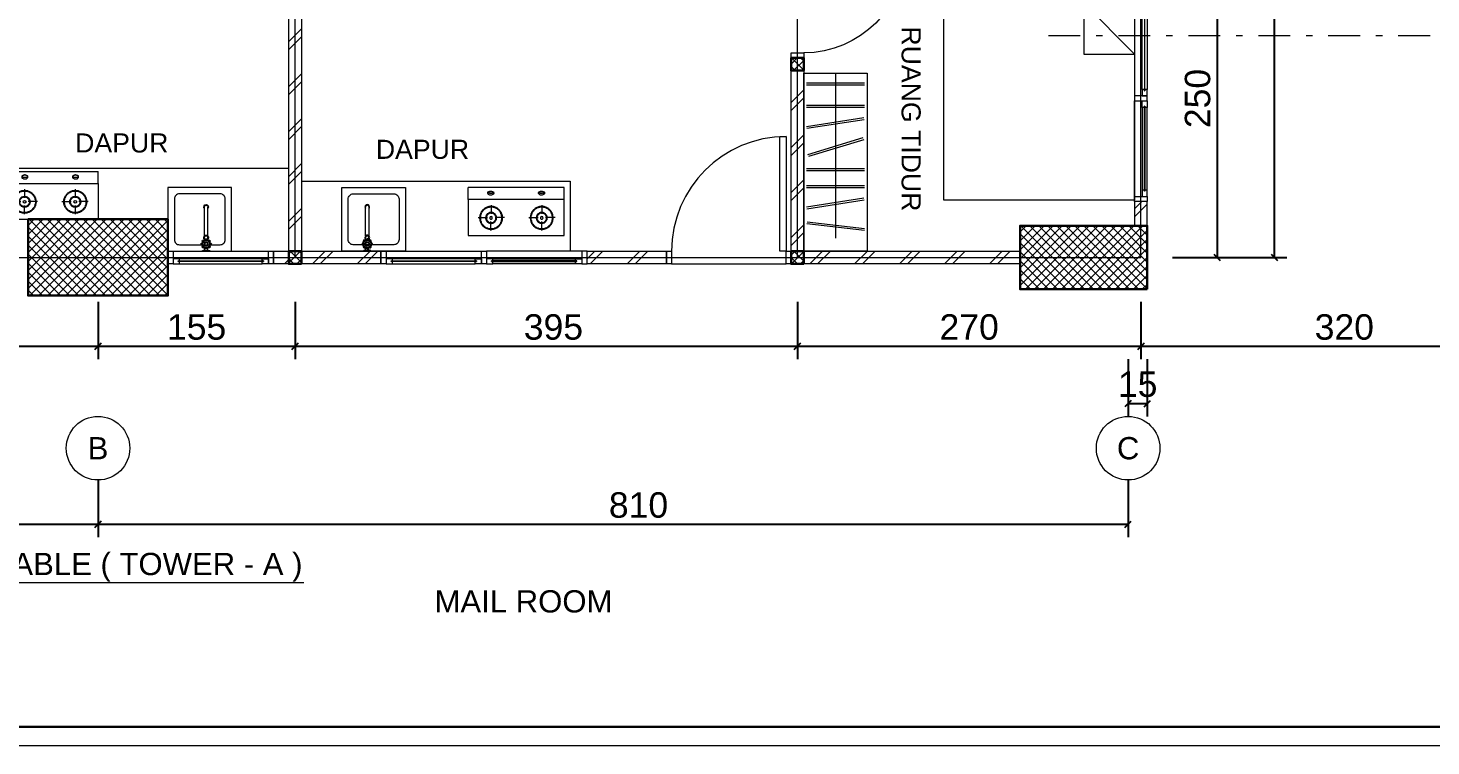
# Model space of a CAD drawing. Header units: millimetres. Extents: x -10 to 1564, y -8 to 383.
# Drawn here: x 71.9 to 93.97, y -8.28 to 3.01 of the extents above; entities that cross this region are included whole.
import ezdxf
from ezdxf.enums import TextEntityAlignment as Align

# ---------------------------------------------------------------- set-up
doc = ezdxf.new("R2010")
doc.units = ezdxf.units.MM
doc.header["$MEASUREMENT"] = 0
doc.linetypes.add('DASHDOT', pattern=[1, 0.5, -0.25, 0, -0.25])
doc.layers.get('0').update_dxf_attribs({"lineweight": 5})
for name, color, linetype, lineweight in [('ars', 11, 'Continuous', 0), ('FUR', 141, 'Continuous', 15), ('KOL', 1, 'Continuous', 30), ('KOLOM', 4, 'Continuous', 9), ('KOP', 7, 'Continuous', 20), ('KOP GARIS', 1, 'Continuous', 30), ('KUSEN', 6, 'Continuous', 15), ('LAN', 7, 'Continuous', 9), ('not', 7, 'Continuous', 20), ('SANITAIR', 15, 'Continuous', 9), ('tem', 5, 'Continuous', 20), ('U', 6, 'Continuous', 20)]:
    doc.layers.add(name, color=color, linetype=linetype, lineweight=lineweight)
doc.layers.add('AS', color=1, linetype='Continuous', lineweight=5, plot=False)
doc.styles.add('BOLD', font='arial.ttf')
doc.styles.add('S', font='SIMPLEX', dxfattribs={"width": 1.1})
doc.styles.get("Standard").update_dxf_attribs({"font": 'arial.ttf'})
doc.dimstyles.new('SK-50', dxfattribs={"dimscale": 0, "dimtxt": 0.4, "dimasz": 0.1, "dimexe": 0.2, "dimexo": 0, "dimgap": 0.1, "dimtad": 1, "dimdec": 0, "dimlfac": 50, "dimzin": 0, "dimdsep": 46, "dimtxsty": 'Standard', "dimblk": 'OBLIQUE', "dimcen": 0.09, "dimclrd": 256, "dimclre": 256, "dimclrt": 256, "dimadec": 0, "dimazin": 0, "dimtfac": 1, "dimtdec": 0, "dimtofl": 0, "dimtmove": 0, "dimatfit": 3, "dimldrblk": 'OBLIQUE', "dimfxl": 0, "dimtolj": 1, "dimtzin": 0, "dimarcsym": 0})
pattern_1 = [(45, (0, 0), (-0.3535534, 0.3535534), []), (45, (0.125, 0), (-0.3535534, 0.3535534), [])]
pattern_2 = [(45, (0.75003, 0), (-0.3535534, 0.3535534), []), (45, (0.87503, 0), (-0.3535534, 0.3535534), [])]

# ---------------------------------------------------------------- blocks, each defined once
blk = doc.blocks.new('P.80')
at = {"layer": 'KUSEN'}
for points in [[(-69.809, -74.837), (-69.769, -74.837), (-69.769, -74.037), (-69.809, -74.037)], [(-70.609, -74.937), (-70.569, -74.937), (-70.569, -74.837), (-70.609, -74.837)], [(-69.769, -74.937), (-69.729, -74.937), (-69.729, -74.837), (-69.769, -74.837)]]:
    blk.add_lwpolyline(points, close=True, dxfattribs=at)
blk.add_arc((-69.769, -74.837), 0.8, 90, 180, dxfattribs=at)
blk = doc.blocks.new('KRAN DPR ATAS')
at = {"layer": 'SANITAIR'}
for p, q in [((-0.029, 0), (0.029, 0)), ((-0.029, 0), (-0.029, -0.002)), ((0.029, 0), (0.029, -0.002)), ((-0.028, -0.004), (0.028, -0.004)), ((-0.013, -0.009), (-0.013, -0.025)), ((-0.013, -0.088), (-0.013, -0.11)), ((0.013, -0.009), (0.013, -0.025)), ((0.013, -0.088), (0.013, -0.11)), ((-0.014, -0.119), (-0.014, -0.346)), ((0.014, -0.119), (0.014, -0.346))]:
    blk.add_line(p, q, dxfattribs=at)
for radius in [0.0338, 0.0279, 0.0166, 0.0138, 0.0123]:
    blk.add_circle((0, -0.056), radius, dxfattribs=at)
for centre, radius, start, end in [((-0.034, -0.056), 0.00706, 84.002, 275.998), ((-0.031, -0.056), 0.00706, 103.1189, 256.8811), ((-0.024, -0.033), 0.00706, 39.002, 230.998), ((-0.024, -0.08), 0.00706, 129.002, 320.998), ((-0.028, -0.002), 0.00141, 180, 270), ((-0.022, -0.034), 0.00706, 58.1189, 211.8811), ((-0.022, -0.079), 0.00706, 148.1189, 301.8811), ((0, -0.106), 0.0191, 134.711, 45.289), ((-0.018, -0.009), 0.00564, 0, 90), ((0, -0.106), 0.0134, 198.6717, 270), ((-0.001, -0.021), 0.00884, 254.902, 254.902), ((0, -0.023), 0.00706, 354.002, 185.998), ((0, -0.025), 0.00706, 13.1189, 166.8811), ((0, -0.088), 0.00706, 193.1189, 346.8811), ((0, -0.09), 0.00706, 174.002, 5.998), ((0, -0.106), 0.0134, 270, 341.3283), ((0.018, -0.009), 0.00564, 90, 180), ((0.024, -0.033), 0.00706, 309.002, 140.998), ((0.024, -0.08), 0.00706, 219.002, 50.998), ((0.022, -0.034), 0.00706, 328.1189, 121.8811), ((0.022, -0.079), 0.00706, 238.1189, 31.8811), ((0.028, -0.002), 0.00141, 270, 0), ((0.034, -0.056), 0.00706, 264.002, 95.998), ((0.031, -0.056), 0.00706, 283.1189, 76.8811), ((0, -0.346), 0.0178, 141.8277, 38.1723), ((0, -0.348), 0.0178, 175.6641, 4.3359), ((0, -0.346), 0.014, 180, 0)]:
    blk.add_arc(centre, radius, start, end, dxfattribs=at)
blk = doc.blocks.new('KOMPOR')
at = {"layer": 'SANITAIR'}
for points in [[(0, 0.377), (0, -0.377)], [(0.094, 0.377), (0, 0.377)], [(0.377, 0.377), (0.094, 0.377)], [(0.094, 0.377), (0.094, -0.377)], [(0.377, -0.377), (0.377, 0.377)], [(0.044, 0.223), (0.047, 0.223), (0.05, 0.222), (0.053, 0.219), (0.054, 0.215), (0.056, 0.212), (0.058, 0.209), (0.059, 0.205), (0.059, 0.2), (0.059, 0.195), (0.059, 0.19), (0.057, 0.186), (0.056, 0.183), (0.053, 0.179), (0.051, 0.178), (0.048, 0.176), (0.046, 0.174), (0.042, 0.174), (0.04, 0.176), (0.038, 0.178), (0.034, 0.179), (0.033, 0.183), (0.031, 0.186), (0.029, 0.19), (0.028, 0.195), (0.028, 0.2), (0.029, 0.205), (0.03, 0.209), (0.031, 0.212), (0.034, 0.215), (0.035, 0.219), (0.038, 0.222), (0.041, 0.223), (0.044, 0.223)], [(0.038, 0.222), (0.04, 0.222), (0.04, 0.22), (0.042, 0.218), (0.044, 0.215), (0.045, 0.212), (0.045, 0.208), (0.046, 0.203), (0.046, 0.2), (0.046, 0.196), (0.046, 0.191), (0.045, 0.188), (0.044, 0.184), (0.044, 0.182), (0.041, 0.178), (0.04, 0.177), (0.039, 0.176), (0.038, 0.176), (0.035, 0.177), (0.034, 0.178), (0.033, 0.182), (0.031, 0.184), (0.031, 0.188), (0.03, 0.191), (0.03, 0.196), (0.03, 0.2), (0.03, 0.203), (0.031, 0.208), (0.031, 0.212), (0.033, 0.215), (0.034, 0.218), (0.035, 0.22), (0.036, 0.222), (0.038, 0.222)], [(0.238, 0.291), (0.234, 0.291), (0.23, 0.291), (0.225, 0.289), (0.22, 0.289), (0.217, 0.288), (0.212, 0.287), (0.208, 0.286), (0.203, 0.283), (0.2, 0.282), (0.196, 0.28), (0.192, 0.277), (0.189, 0.276), (0.185, 0.272), (0.182, 0.27), (0.178, 0.268), (0.176, 0.264), (0.172, 0.262), (0.169, 0.258), (0.167, 0.254), (0.163, 0.251), (0.162, 0.247), (0.16, 0.243), (0.157, 0.24), (0.156, 0.236), (0.154, 0.231), (0.153, 0.228), (0.151, 0.223), (0.15, 0.219), (0.15, 0.214), (0.149, 0.209), (0.149, 0.206), (0.149, 0.201), (0.149, 0.196), (0.149, 0.191), (0.15, 0.186), (0.15, 0.183), (0.151, 0.178), (0.153, 0.174), (0.154, 0.169), (0.156, 0.166), (0.157, 0.161), (0.16, 0.157), (0.162, 0.154), (0.163, 0.15), (0.167, 0.146), (0.169, 0.143), (0.172, 0.14), (0.176, 0.137), (0.178, 0.134), (0.182, 0.131), (0.185, 0.128), (0.189, 0.126), (0.192, 0.123), (0.196, 0.121), (0.2, 0.12), (0.203, 0.117), (0.208, 0.116), (0.212, 0.115), (0.217, 0.114), (0.22, 0.113), (0.225, 0.111), (0.23, 0.111), (0.234, 0.11), (0.238, 0.11), (0.243, 0.11), (0.248, 0.111), (0.253, 0.111), (0.257, 0.113), (0.262, 0.114), (0.265, 0.115), (0.27, 0.116), (0.274, 0.117), (0.278, 0.12), (0.282, 0.121), (0.286, 0.123), (0.289, 0.126), (0.293, 0.128), (0.297, 0.131), (0.299, 0.134), (0.303, 0.137), (0.305, 0.14), (0.309, 0.143), (0.311, 0.146), (0.314, 0.15), (0.316, 0.154), (0.318, 0.157), (0.32, 0.161), (0.322, 0.166), (0.323, 0.169), (0.324, 0.174), (0.326, 0.178), (0.327, 0.183), (0.328, 0.186), (0.328, 0.191), (0.329, 0.196), (0.329, 0.201), (0.329, 0.206), (0.328, 0.209), (0.328, 0.214), (0.327, 0.219), (0.326, 0.223), (0.324, 0.228), (0.323, 0.231), (0.322, 0.236), (0.32, 0.24), (0.318, 0.243), (0.316, 0.247), (0.314, 0.251), (0.311, 0.254), (0.309, 0.258), (0.305, 0.262), (0.303, 0.264), (0.299, 0.268), (0.297, 0.27), (0.293, 0.272), (0.289, 0.276), (0.286, 0.277), (0.282, 0.28), (0.278, 0.282), (0.274, 0.283), (0.27, 0.286), (0.265, 0.287), (0.262, 0.288), (0.257, 0.289), (0.253, 0.289), (0.248, 0.291), (0.243, 0.291), (0.238, 0.291)], [(0.238, 0.286), (0.235, 0.286), (0.23, 0.286), (0.226, 0.285), (0.222, 0.283), (0.218, 0.283), (0.213, 0.282), (0.209, 0.281), (0.206, 0.278), (0.202, 0.277), (0.199, 0.275), (0.195, 0.274), (0.191, 0.271), (0.188, 0.269), (0.185, 0.266), (0.182, 0.264), (0.179, 0.26), (0.176, 0.258), (0.173, 0.254), (0.171, 0.252), (0.168, 0.248), (0.166, 0.245), (0.165, 0.241), (0.162, 0.237), (0.161, 0.234), (0.159, 0.23), (0.157, 0.226), (0.156, 0.222), (0.156, 0.218), (0.155, 0.213), (0.154, 0.209), (0.154, 0.205), (0.154, 0.201), (0.154, 0.196), (0.154, 0.192), (0.155, 0.188), (0.156, 0.184), (0.156, 0.179), (0.157, 0.176), (0.159, 0.172), (0.161, 0.167), (0.162, 0.163), (0.165, 0.16), (0.166, 0.156), (0.168, 0.153), (0.171, 0.15), (0.173, 0.146), (0.176, 0.144), (0.179, 0.14), (0.182, 0.138), (0.185, 0.136), (0.188, 0.132), (0.191, 0.131), (0.195, 0.128), (0.199, 0.126), (0.202, 0.123), (0.206, 0.122), (0.209, 0.121), (0.213, 0.12), (0.218, 0.119), (0.222, 0.117), (0.226, 0.116), (0.23, 0.116), (0.235, 0.116), (0.238, 0.116), (0.243, 0.116), (0.247, 0.116), (0.252, 0.116), (0.255, 0.117), (0.26, 0.119), (0.264, 0.12), (0.268, 0.121), (0.272, 0.122), (0.276, 0.123), (0.28, 0.126), (0.283, 0.128), (0.287, 0.131), (0.289, 0.132), (0.293, 0.136), (0.295, 0.138), (0.299, 0.14), (0.301, 0.144), (0.304, 0.146), (0.308, 0.15), (0.309, 0.153), (0.311, 0.156), (0.314, 0.16), (0.316, 0.163), (0.317, 0.167), (0.318, 0.172), (0.32, 0.176), (0.321, 0.179), (0.322, 0.184), (0.323, 0.188), (0.323, 0.192), (0.323, 0.196), (0.323, 0.201), (0.323, 0.205), (0.323, 0.209), (0.323, 0.213), (0.322, 0.218), (0.321, 0.222), (0.32, 0.226), (0.318, 0.23), (0.317, 0.234), (0.316, 0.237), (0.314, 0.241), (0.311, 0.245), (0.309, 0.248), (0.308, 0.252), (0.304, 0.254), (0.301, 0.258), (0.299, 0.26), (0.295, 0.264), (0.293, 0.266), (0.289, 0.269), (0.287, 0.271), (0.283, 0.274), (0.28, 0.275), (0.276, 0.277), (0.272, 0.278), (0.268, 0.281), (0.264, 0.282), (0.26, 0.283), (0.255, 0.283), (0.252, 0.285), (0.247, 0.286), (0.243, 0.286), (0.238, 0.286)], [(0.238, 0.243), (0.235, 0.243), (0.23, 0.243), (0.226, 0.242), (0.222, 0.241), (0.218, 0.238), (0.214, 0.236), (0.212, 0.234), (0.208, 0.231), (0.206, 0.228), (0.203, 0.225), (0.201, 0.222), (0.199, 0.218), (0.197, 0.213), (0.196, 0.209), (0.196, 0.205), (0.196, 0.201), (0.196, 0.196), (0.196, 0.192), (0.197, 0.188), (0.199, 0.184), (0.201, 0.18), (0.203, 0.177), (0.206, 0.173), (0.208, 0.171), (0.212, 0.167), (0.214, 0.165), (0.218, 0.162), (0.222, 0.161), (0.226, 0.16), (0.23, 0.159), (0.235, 0.157), (0.238, 0.157), (0.243, 0.157), (0.247, 0.159), (0.252, 0.16), (0.255, 0.161), (0.259, 0.162), (0.263, 0.165), (0.266, 0.167), (0.269, 0.171), (0.272, 0.173), (0.275, 0.177), (0.277, 0.18), (0.278, 0.184), (0.28, 0.188), (0.281, 0.192), (0.282, 0.196), (0.282, 0.201), (0.282, 0.205), (0.281, 0.209), (0.28, 0.213), (0.278, 0.218), (0.277, 0.222), (0.275, 0.225), (0.272, 0.228), (0.269, 0.231), (0.266, 0.234), (0.263, 0.236), (0.259, 0.238), (0.255, 0.241), (0.252, 0.242), (0.247, 0.243), (0.243, 0.243), (0.238, 0.243)], [(0.238, 0.238), (0.235, 0.238), (0.231, 0.237), (0.228, 0.237), (0.224, 0.236), (0.22, 0.234), (0.218, 0.232), (0.214, 0.23), (0.212, 0.228), (0.209, 0.225), (0.207, 0.222), (0.206, 0.219), (0.203, 0.215), (0.202, 0.212), (0.202, 0.208), (0.201, 0.205), (0.201, 0.201), (0.201, 0.197), (0.202, 0.192), (0.202, 0.189), (0.203, 0.186), (0.206, 0.183), (0.207, 0.179), (0.209, 0.177), (0.212, 0.174), (0.214, 0.172), (0.218, 0.169), (0.22, 0.167), (0.224, 0.166), (0.228, 0.165), (0.231, 0.163), (0.235, 0.163), (0.238, 0.162), (0.242, 0.163), (0.247, 0.163), (0.251, 0.165), (0.253, 0.166), (0.257, 0.167), (0.26, 0.169), (0.263, 0.172), (0.265, 0.174), (0.268, 0.177), (0.27, 0.179), (0.272, 0.183), (0.274, 0.186), (0.275, 0.189), (0.276, 0.192), (0.276, 0.197), (0.277, 0.201), (0.276, 0.205), (0.276, 0.208), (0.275, 0.212), (0.274, 0.215), (0.272, 0.219), (0.27, 0.222), (0.268, 0.225), (0.265, 0.228), (0.263, 0.23), (0.26, 0.232), (0.257, 0.234), (0.253, 0.236), (0.251, 0.237), (0.247, 0.237), (0.242, 0.238), (0.238, 0.238)], [(0.237, 0.306), (0.237, 0.231)], [(0.14, 0.201), (0.207, 0.201)], [(0.238, 0.211), (0.235, 0.209), (0.231, 0.208), (0.23, 0.205), (0.229, 0.201), (0.23, 0.196), (0.231, 0.194), (0.235, 0.191), (0.238, 0.19), (0.243, 0.191), (0.246, 0.194), (0.248, 0.196), (0.249, 0.201), (0.248, 0.205), (0.246, 0.208), (0.243, 0.209), (0.238, 0.211)], [(0.237, 0.099), (0.237, 0.172)], [(0.337, 0.2), (0.268, 0.2)], [(0.238, -0.108), (0.234, -0.108), (0.23, -0.108), (0.225, -0.109), (0.22, -0.109), (0.217, -0.11), (0.212, -0.111), (0.208, -0.113), (0.203, -0.115), (0.2, -0.116), (0.196, -0.119), (0.192, -0.121), (0.189, -0.123), (0.185, -0.126), (0.182, -0.128), (0.178, -0.131), (0.176, -0.134), (0.172, -0.137), (0.169, -0.14), (0.167, -0.144), (0.163, -0.148), (0.162, -0.151), (0.16, -0.155), (0.157, -0.159), (0.156, -0.162), (0.154, -0.167), (0.153, -0.171), (0.151, -0.176), (0.15, -0.179), (0.15, -0.184), (0.149, -0.189), (0.149, -0.192), (0.149, -0.197), (0.149, -0.202), (0.149, -0.207), (0.15, -0.212), (0.15, -0.215), (0.151, -0.22), (0.153, -0.224), (0.154, -0.229), (0.156, -0.232), (0.157, -0.237), (0.16, -0.241), (0.162, -0.245), (0.163, -0.248), (0.167, -0.252), (0.169, -0.255), (0.172, -0.258), (0.176, -0.262), (0.178, -0.264), (0.182, -0.268), (0.185, -0.27), (0.189, -0.272), (0.192, -0.275), (0.196, -0.277), (0.2, -0.278), (0.203, -0.281), (0.208, -0.282), (0.212, -0.283), (0.217, -0.285), (0.22, -0.286), (0.225, -0.287), (0.23, -0.287), (0.234, -0.288), (0.238, -0.288), (0.243, -0.288), (0.248, -0.287), (0.253, -0.287), (0.257, -0.286), (0.262, -0.285), (0.265, -0.283), (0.27, -0.282), (0.274, -0.281), (0.278, -0.278), (0.282, -0.277), (0.286, -0.275), (0.289, -0.272), (0.293, -0.27), (0.297, -0.268), (0.299, -0.264), (0.303, -0.262), (0.305, -0.258), (0.309, -0.255), (0.311, -0.252), (0.314, -0.248), (0.316, -0.245), (0.318, -0.241), (0.32, -0.237), (0.322, -0.232), (0.323, -0.229), (0.324, -0.224), (0.326, -0.22), (0.327, -0.215), (0.328, -0.212), (0.328, -0.207), (0.329, -0.202), (0.329, -0.197), (0.329, -0.192), (0.328, -0.189), (0.328, -0.184), (0.327, -0.179), (0.326, -0.176), (0.324, -0.171), (0.323, -0.167), (0.322, -0.162), (0.32, -0.159), (0.318, -0.155), (0.316, -0.151), (0.314, -0.148), (0.311, -0.144), (0.309, -0.14), (0.305, -0.137), (0.303, -0.134), (0.299, -0.131), (0.297, -0.128), (0.293, -0.126), (0.289, -0.123), (0.286, -0.121), (0.282, -0.119), (0.278, -0.116), (0.274, -0.115), (0.27, -0.113), (0.265, -0.111), (0.262, -0.11), (0.257, -0.109), (0.253, -0.109), (0.248, -0.108), (0.243, -0.108), (0.238, -0.108)], [(0.237, -0.093), (0.237, -0.167)], [(0.044, -0.177), (0.047, -0.177), (0.05, -0.178), (0.053, -0.18), (0.054, -0.183), (0.056, -0.186), (0.058, -0.19), (0.059, -0.195), (0.059, -0.199), (0.059, -0.203), (0.059, -0.208), (0.057, -0.212), (0.056, -0.217), (0.053, -0.219), (0.051, -0.222), (0.048, -0.224), (0.046, -0.224), (0.042, -0.224), (0.04, -0.224), (0.038, -0.222), (0.034, -0.219), (0.033, -0.217), (0.031, -0.212), (0.029, -0.208), (0.028, -0.203), (0.028, -0.199), (0.029, -0.195), (0.03, -0.19), (0.031, -0.186), (0.034, -0.183), (0.035, -0.18), (0.038, -0.178), (0.041, -0.177), (0.044, -0.177)], [(0.038, -0.177), (0.04, -0.178), (0.04, -0.179), (0.042, -0.18), (0.044, -0.183), (0.045, -0.186), (0.045, -0.19), (0.046, -0.195), (0.046, -0.199), (0.046, -0.203), (0.046, -0.208), (0.045, -0.211), (0.044, -0.215), (0.044, -0.218), (0.041, -0.22), (0.04, -0.223), (0.039, -0.223), (0.038, -0.223), (0.035, -0.223), (0.034, -0.22), (0.033, -0.218), (0.031, -0.215), (0.031, -0.211), (0.03, -0.208), (0.03, -0.203), (0.03, -0.199), (0.03, -0.195), (0.031, -0.19), (0.031, -0.186), (0.033, -0.183), (0.034, -0.18), (0.035, -0.179), (0.036, -0.178), (0.038, -0.177)], [(0.14, -0.197), (0.207, -0.197)], [(0.238, -0.113), (0.235, -0.113), (0.23, -0.113), (0.226, -0.114), (0.222, -0.115), (0.218, -0.115), (0.213, -0.116), (0.209, -0.117), (0.206, -0.12), (0.202, -0.121), (0.199, -0.123), (0.195, -0.125), (0.191, -0.127), (0.188, -0.13), (0.185, -0.132), (0.182, -0.134), (0.179, -0.138), (0.176, -0.14), (0.173, -0.144), (0.171, -0.146), (0.168, -0.15), (0.166, -0.154), (0.165, -0.157), (0.162, -0.161), (0.161, -0.165), (0.159, -0.168), (0.157, -0.172), (0.156, -0.177), (0.156, -0.18), (0.155, -0.185), (0.154, -0.189), (0.154, -0.194), (0.154, -0.197), (0.154, -0.202), (0.154, -0.206), (0.155, -0.211), (0.156, -0.214), (0.156, -0.219), (0.157, -0.223), (0.159, -0.226), (0.161, -0.231), (0.162, -0.235), (0.165, -0.238), (0.166, -0.242), (0.168, -0.246), (0.171, -0.248), (0.173, -0.252), (0.176, -0.255), (0.179, -0.258), (0.182, -0.26), (0.185, -0.263), (0.188, -0.266), (0.191, -0.269), (0.195, -0.27), (0.199, -0.272), (0.202, -0.275), (0.206, -0.276), (0.209, -0.277), (0.213, -0.278), (0.218, -0.28), (0.222, -0.281), (0.226, -0.282), (0.23, -0.282), (0.235, -0.282), (0.238, -0.283), (0.243, -0.282), (0.247, -0.282), (0.252, -0.282), (0.255, -0.281), (0.26, -0.28), (0.264, -0.278), (0.268, -0.277), (0.272, -0.276), (0.276, -0.275), (0.28, -0.272), (0.283, -0.27), (0.287, -0.269), (0.289, -0.266), (0.293, -0.263), (0.295, -0.26), (0.299, -0.258), (0.301, -0.255), (0.304, -0.252), (0.308, -0.248), (0.309, -0.246), (0.311, -0.242), (0.314, -0.238), (0.316, -0.235), (0.317, -0.231), (0.318, -0.226), (0.32, -0.223), (0.321, -0.219), (0.322, -0.214), (0.323, -0.211), (0.323, -0.206), (0.323, -0.202), (0.323, -0.197), (0.323, -0.194), (0.323, -0.189), (0.323, -0.185), (0.322, -0.18), (0.321, -0.177), (0.32, -0.172), (0.318, -0.168), (0.317, -0.165), (0.316, -0.161), (0.314, -0.157), (0.311, -0.154), (0.309, -0.15), (0.308, -0.146), (0.304, -0.144), (0.301, -0.14), (0.299, -0.138), (0.295, -0.134), (0.293, -0.132), (0.289, -0.13), (0.287, -0.127), (0.283, -0.125), (0.28, -0.123), (0.276, -0.121), (0.272, -0.12), (0.268, -0.117), (0.264, -0.116), (0.26, -0.115), (0.255, -0.115), (0.252, -0.114), (0.247, -0.113), (0.243, -0.113), (0.238, -0.113)], [(0.238, -0.155), (0.235, -0.155), (0.23, -0.155), (0.226, -0.156), (0.222, -0.157), (0.218, -0.16), (0.214, -0.162), (0.212, -0.165), (0.208, -0.167), (0.206, -0.171), (0.203, -0.173), (0.201, -0.177), (0.199, -0.18), (0.197, -0.185), (0.196, -0.189), (0.196, -0.194), (0.196, -0.197), (0.196, -0.202), (0.196, -0.207), (0.197, -0.211), (0.199, -0.214), (0.201, -0.218), (0.203, -0.222), (0.206, -0.225), (0.208, -0.229), (0.212, -0.231), (0.214, -0.234), (0.218, -0.236), (0.222, -0.237), (0.226, -0.238), (0.23, -0.24), (0.235, -0.241), (0.238, -0.241), (0.243, -0.241), (0.247, -0.24), (0.252, -0.238), (0.255, -0.237), (0.259, -0.236), (0.263, -0.234), (0.266, -0.231), (0.269, -0.229), (0.272, -0.225), (0.275, -0.222), (0.277, -0.218), (0.278, -0.214), (0.28, -0.211), (0.281, -0.207), (0.282, -0.202), (0.282, -0.197), (0.282, -0.194), (0.281, -0.189), (0.28, -0.185), (0.278, -0.18), (0.277, -0.177), (0.275, -0.173), (0.272, -0.171), (0.269, -0.167), (0.266, -0.165), (0.263, -0.162), (0.259, -0.16), (0.255, -0.157), (0.252, -0.156), (0.247, -0.155), (0.243, -0.155), (0.238, -0.155)], [(0.238, -0.16), (0.235, -0.16), (0.231, -0.161), (0.228, -0.161), (0.224, -0.162), (0.22, -0.165), (0.218, -0.166), (0.214, -0.168), (0.212, -0.171), (0.209, -0.173), (0.207, -0.177), (0.206, -0.179), (0.203, -0.183), (0.202, -0.186), (0.202, -0.19), (0.201, -0.194), (0.201, -0.197), (0.201, -0.202), (0.202, -0.206), (0.202, -0.209), (0.203, -0.213), (0.206, -0.215), (0.207, -0.219), (0.209, -0.222), (0.212, -0.224), (0.214, -0.226), (0.218, -0.229), (0.22, -0.231), (0.224, -0.232), (0.228, -0.234), (0.231, -0.235), (0.235, -0.235), (0.238, -0.236), (0.242, -0.235), (0.247, -0.235), (0.251, -0.234), (0.253, -0.232), (0.257, -0.231), (0.26, -0.229), (0.263, -0.226), (0.265, -0.224), (0.268, -0.222), (0.27, -0.219), (0.272, -0.215), (0.274, -0.213), (0.275, -0.209), (0.276, -0.206), (0.276, -0.202), (0.277, -0.197), (0.276, -0.194), (0.276, -0.19), (0.275, -0.186), (0.274, -0.183), (0.272, -0.179), (0.27, -0.177), (0.268, -0.173), (0.265, -0.171), (0.263, -0.168), (0.26, -0.166), (0.257, -0.165), (0.253, -0.162), (0.251, -0.161), (0.247, -0.161), (0.242, -0.16), (0.238, -0.16)], [(0.238, -0.188), (0.235, -0.189), (0.231, -0.19), (0.23, -0.194), (0.229, -0.197), (0.23, -0.202), (0.231, -0.205), (0.235, -0.207), (0.238, -0.208), (0.243, -0.207), (0.246, -0.205), (0.248, -0.202), (0.249, -0.197), (0.248, -0.194), (0.246, -0.19), (0.243, -0.189), (0.238, -0.188)], [(0.337, -0.199), (0.268, -0.199)], [(0.237, -0.299), (0.237, -0.226)], [(0.094, -0.377), (0, -0.377)], [(0.094, -0.377), (0.377, -0.377)]]:
    blk.add_lwpolyline(points, dxfattribs=at)
blk = doc.blocks.new('BED1')
at = {"layer": 'FUR', "linetype": 'Continuous'}
for points in [[(1.998, 0), (1.998, 1.498), (0, 1.498), (0, 0), (1.998, 0)], [(1.548, 1.099), (1.149, 1.099), (1.149, 1.498), (1.548, 1.099)], [(1.935, 1.366), (1.944, 1.246), (1.947, 1.126), (1.947, 1.006), (1.944, 0.886), (1.935, 0.766), (1.707, 0.781), (1.586, 0.766), (1.602, 1.14), (1.586, 1.366), (1.872, 1.343), (1.935, 1.366)], [(1.449, 1.099), (1.449, 0)], [(1.548, 1.099), (1.548, 0)], [(1.93, 0.123), (1.772, 0.138), (1.58, 0.123), (1.598, 0.283), (1.58, 0.723), (1.663, 0.709), (1.93, 0.723)], [(1.93, 0.123), (1.931, 0.133), (1.932, 0.143), (1.933, 0.151), (1.935, 0.161), (1.935, 0.171), (1.936, 0.18), (1.937, 0.189), (1.938, 0.199), (1.938, 0.208), (1.939, 0.218), (1.941, 0.226), (1.941, 0.236), (1.942, 0.246), (1.942, 0.254), (1.943, 0.264), (1.943, 0.274), (1.944, 0.283), (1.944, 0.292), (1.946, 0.301), (1.946, 0.311), (1.946, 0.321), (1.947, 0.329), (1.947, 0.339), (1.947, 0.349), (1.947, 0.358), (1.948, 0.367), (1.948, 0.377), (1.948, 0.386), (1.948, 0.396), (1.948, 0.404), (1.948, 0.414), (1.948, 0.424), (1.948, 0.433), (1.948, 0.442), (1.948, 0.452), (1.948, 0.461), (1.948, 0.471), (1.948, 0.479), (1.947, 0.489), (1.947, 0.499), (1.947, 0.508), (1.947, 0.517), (1.946, 0.527), (1.946, 0.536), (1.946, 0.546), (1.944, 0.554), (1.944, 0.564), (1.943, 0.574), (1.943, 0.584), (1.942, 0.592), (1.942, 0.602), (1.941, 0.611), (1.941, 0.62), (1.939, 0.63), (1.938, 0.639), (1.938, 0.649), (1.937, 0.657), (1.936, 0.667), (1.935, 0.677), (1.935, 0.686), (1.933, 0.695), (1.932, 0.705), (1.931, 0.714), (1.93, 0.723)]]:
    blk.add_lwpolyline(points, dxfattribs=at)
blk = doc.blocks.new('LEMARI1')
at = {"layer": 'FUR'}
for points in [[(0.7, 0.499), (-0.7, 0.499)], [(-0.7, 0), (0.7, 0), (0.7, 0.499), (-0.7, 0.499), (-0.7, 0)], [(-0.539, 0.476), (-0.485, 0.023)], [(-0.469, 0.025), (-0.521, 0.477)], [(-0.3, 0.475), (-0.37, 0.024)], [(-0.352, 0.022), (-0.282, 0.471)], [(-0.203, 0.477), (-0.203, 0.022)], [(-0.185, 0.022), (-0.185, 0.477)], [(-0.068, 0.477), (-0.068, 0.022)], [(-0.05, 0.022), (-0.05, 0.477)], [(0.176, 0.472), (0.044, 0.036)], [(0.061, 0.031), (0.194, 0.467)], [(0.332, 0.475), (0.263, 0.024)], [(0.28, 0.022), (0.35, 0.471)], [(0.429, 0.477), (0.429, 0.022)], [(0.447, 0.022), (0.447, 0.477)], [(0.605, 0.477), (0.605, 0.022)], [(0.623, 0.022), (0.623, 0.477)], [(0.7, 0.249), (-0.599, 0.249)]]:
    blk.add_lwpolyline(points, dxfattribs=at)
blk = doc.blocks.new('K 10.10')
at = {"layer": 'ars'}
h = blk.add_hatch(dxfattribs=at)
h.set_pattern_fill('_USER', color=256, scale=0.05, angle=45, double=1, pattern_type=0)
h.set_pattern_definition([(45, (1560.78834, 1375.80689), (-0.03535534, 0.03535534), []), (135, (1560.78834, 1375.80689), (-0.03535534, -0.03535534), [])])
h.paths.add_polyline_path([(1560.538, 1380.407), (1560.638, 1380.407), (1560.638, 1380.507), (1560.538, 1380.507)])
at = {"layer": 'KOL'}
blk.add_lwpolyline([(1560.538, 1380.407), (1560.638, 1380.407), (1560.638, 1380.507), (1560.538, 1380.507)], close=True, dxfattribs=at)
blk = doc.blocks.new('T. J1')
at = {"layer": 'KUSEN'}
for p, q in [((-0.77, 0), (-0.02, 0)), ((0.77, 0), (0.02, 0))]:
    blk.add_line(p, q, dxfattribs=at)
for points in [[(-0.81, 0), (-0.77, 0), (-0.77, 0.1), (-0.81, 0.1)], [(-0.02, 0), (0.02, 0), (0.02, 0.1), (-0.02, 0.1)], [(-0.02, 0), (0.02, 0), (0.02, 0.1), (-0.02, 0.1)], [(0.81, 0), (0.77, 0), (0.77, 0.1), (0.81, 0.1)]]:
    blk.add_lwpolyline(points, close=True, dxfattribs=at)
for points in [[(-0.72, 0.0775), (-0.72, 0.06), (-0.77, 0.06), (-0.77, 0.1), (-0.72, 0.1), (-0.72, 0.0825), (-0.73, 0.0825), (-0.73, 0.0775), (-0.72, 0.0775)], [(-0.72, 0.1), (-0.07, 0.1)], [(-0.07, 0.06), (-0.72, 0.06)], [(-0.07, 0.0775), (-0.07, 0.06), (-0.02, 0.06), (-0.02, 0.1), (-0.07, 0.1), (-0.07, 0.0825), (-0.06, 0.0825), (-0.06, 0.0775), (-0.07, 0.0775)], [(0.07, 0.0775), (0.07, 0.06), (0.02, 0.06), (0.02, 0.1), (0.07, 0.1), (0.07, 0.0825), (0.06, 0.0825), (0.06, 0.0775), (0.07, 0.0775)], [(0.72, 0.1), (0.07, 0.1)], [(0.07, 0.06), (0.72, 0.06)], [(0.72, 0.0775), (0.72, 0.06), (0.77, 0.06), (0.77, 0.1), (0.72, 0.1), (0.72, 0.0825), (0.73, 0.0825), (0.73, 0.0775), (0.72, 0.0775)]]:
    blk.add_lwpolyline(points, dxfattribs=at)
at = {"layer": 'KUSEN', "color": 141}
for points in [[(-0.73, 0.0775), (-0.06, 0.0775), (-0.06, 0.0825), (-0.73, 0.0825)], [(0.73, 0.0775), (0.06, 0.0775), (0.06, 0.0825), (0.73, 0.0825)]]:
    blk.add_lwpolyline(points, close=True, dxfattribs=at)
blk = doc.blocks.new('P-90')
at = {"layer": 'KUSEN'}
blk.add_lwpolyline([(374.691, -21.598), (374.741, -21.598), (374.741, -22.498), (374.691, -22.498)], close=True, dxfattribs=at)
at = {"layer": 'KUSEN', "lineweight": 9}
for points in [[(373.801, -22.498), (373.841, -22.498), (373.841, -22.598), (373.801, -22.598)], [(374.741, -22.498), (374.781, -22.498), (374.781, -22.598), (374.741, -22.598)]]:
    blk.add_lwpolyline(points, close=True, dxfattribs=at)
at = {"layer": 'KUSEN'}
blk.add_arc((374.741, -22.498), 0.9, 90, 180, dxfattribs=at)
blk = doc.blocks.new('_Oblique')
at = {"color": 0, "linetype": 'ByBlock', "lineweight": -2}
blk.add_line((-0.5, -0.5), (0.5, 0.5), dxfattribs=at)
blk = doc.blocks.new('*D147')
at = {"layer": 'Defpoints', "color": 0}
for p in [(90.801, 11.799), (90.801, -0.601), (91.501, -0.601)]:
    blk.add_point(p, dxfattribs=at)
at = {"layer": 'U', "lineweight": -2}
for p, q in [((90.801, 11.799), (91.701, 11.799)), ((91.501, 11.799), (91.501, -0.601)), ((90.801, -0.601), (91.701, -0.601))]:
    blk.add_line(p, q, dxfattribs=at)
at = {"layer": 'U', "lineweight": -2, "xscale": 0.1, "yscale": 0.1, "zscale": 0.1}
for p, rotation in [((91.501, 11.799), 90), ((91.501, -0.601), 270)]:
    blk.add_blockref('_Oblique', p, dxfattribs=dict(at, rotation=rotation))
at = {"layer": 'U', "insert": (91.197, 5.599), "char_height": 0.4, "attachment_point": 5, "rotation": 90}
blk.add_mtext('\\A1;620', dxfattribs=at)
blk = doc.blocks.new('*D148')
at = {"layer": 'Defpoints', "color": 0}
for p in [(89.901, 4.399), (89.901, -0.601), (90.601, -0.601)]:
    blk.add_point(p, dxfattribs=at)
at = {"layer": 'U', "lineweight": -2}
for p, q in [((89.901, 4.399), (90.801, 4.399)), ((90.601, 4.399), (90.601, -0.601)), ((89.901, -0.601), (90.801, -0.601))]:
    blk.add_line(p, q, dxfattribs=at)
at = {"layer": 'U', "lineweight": -2, "xscale": 0.1, "yscale": 0.1, "zscale": 0.1}
for p, rotation in [((90.601, 4.399), 90), ((90.601, -0.601), 270)]:
    blk.add_blockref('_Oblique', p, dxfattribs=dict(at, rotation=rotation))
at = {"layer": 'U', "insert": (90.297, 1.899), "char_height": 0.4, "attachment_point": 5, "rotation": 90}
blk.add_mtext('\\A1;250', dxfattribs=at)
blk = doc.blocks.new('*D155')
at = {"layer": 'Defpoints', "color": 0}
for p in [(63.003, -4.101), (73.003, -4.101), (63.003, -4.801)]:
    blk.add_point(p, dxfattribs=at)
at = {"layer": 'U', "lineweight": -2}
for p, q in [((63.003, -4.101), (63.003, -5.001)), ((73.003, -4.101), (73.003, -5.001)), ((73.003, -4.801), (63.003, -4.801))]:
    blk.add_line(p, q, dxfattribs=at)
at = {"layer": 'U', "lineweight": -2, "xscale": 0.1, "yscale": 0.1, "zscale": 0.1, "rotation": 180}
blk.add_blockref('_Oblique', (63.003, -4.801), dxfattribs=at)
at = {"layer": 'U', "lineweight": -2, "xscale": 0.1, "yscale": 0.1, "zscale": 0.1}
blk.add_blockref('_Oblique', (73.003, -4.801), dxfattribs=at)
at = {"layer": 'U', "insert": (68.403, -4.497), "char_height": 0.4, "attachment_point": 5}
blk.add_mtext('\\A1;500', dxfattribs=at)
blk = doc.blocks.new('Ndtpd')
blk.add_line((0.747, 0), (-0.747, 0))
blk.add_circle((0, 0), 0.747)
at = {"color": 10, "style": 'S', "width": 1.1, "flags": 4}
blk.add_attdef('NO', text='', height=0.5, dxfattribs=at).set_placement((0, 0.148), align=Align.CENTER)
blk.add_attdef('NDTPD', (1.516, 0.148), '', height=0.5, dxfattribs=at)
at = {"color": 5, "style": 'S', "width": 1.1, "flags": 4}
blk.add_attdef('NOLBR', text='', height=0.3, dxfattribs=at).set_placement((0, -0.398), align=Align.CENTER)
blk.add_attdef('SKALA', (1.523, -0.398), '', height=0.3, dxfattribs=at)
blk = doc.blocks.new('*D172')
at = {"layer": 'Defpoints', "color": 0}
for p in [(89.203, -2.201), (89.503, -2.201), (89.203, -2.901)]:
    blk.add_point(p, dxfattribs=at)
at = {"layer": 'U', "lineweight": -2}
for p, q in [((89.203, -2.201), (89.203, -3.101)), ((89.503, -2.201), (89.503, -3.101)), ((89.503, -2.901), (89.203, -2.901))]:
    blk.add_line(p, q, dxfattribs=at)
at = {"layer": 'U', "lineweight": -2, "xscale": 0.1, "yscale": 0.1, "zscale": 0.1, "rotation": 180}
blk.add_blockref('_Oblique', (89.203, -2.901), dxfattribs=at)
at = {"layer": 'U', "lineweight": -2, "xscale": 0.1, "yscale": 0.1, "zscale": 0.1}
blk.add_blockref('_Oblique', (89.503, -2.901), dxfattribs=at)
at = {"layer": 'U', "insert": (89.353, -2.597), "char_height": 0.4, "attachment_point": 5}
blk.add_mtext('\\A1;15', dxfattribs=at)
blk = doc.blocks.new('k2')
at = {"layer": 'ars'}
h = blk.add_hatch(dxfattribs=at)
h.set_pattern_fill('_USER', color=256, scale=0.05, angle=45, double=1, pattern_type=0)
h.set_pattern_definition([(45, (0, -5.1), (-0.03535534, 0.03535534), []), (135, (0, -5.1), (-0.03535534, -0.03535534), [])])
h.paths.add_polyline_path([(-0.25, -0.5), (0.25, -0.5), (0.25, 0.5), (-0.25, 0.5)])
at = {"layer": 'KOL'}
blk.add_lwpolyline([(-0.25, -0.5), (0.25, -0.5), (0.25, 0.5), (-0.25, 0.5)], close=True, dxfattribs=at)
blk = doc.blocks.new('k1')
at = {"layer": 'ars'}
h = blk.add_hatch(dxfattribs=at)
h.set_pattern_fill('_USER', color=256, scale=0.05, angle=45, double=1, pattern_type=0)
h.set_pattern_definition([(45, (-0.05, -5.15), (-0.03535534, 0.03535534), []), (135, (-0.05, -5.15), (-0.03535534, -0.03535534), [])])
h.paths.add_polyline_path([(-0.3, -0.55), (0.3, -0.55), (0.3, 0.55), (-0.3, 0.55)])
at = {"layer": 'KOL'}
blk.add_lwpolyline([(-0.3, -0.55), (0.3, -0.55), (0.3, 0.55), (-0.3, 0.55)], close=True, dxfattribs=at)
blk = doc.blocks.new('*D215')
at = {"layer": 'Defpoints', "color": 0}
for p in [(73.003, -4.101), (89.203, -4.101), (73.003, -4.801)]:
    blk.add_point(p, dxfattribs=at)
at = {"layer": 'U', "lineweight": -2}
for p, q in [((73.003, -4.101), (73.003, -5.001)), ((89.203, -4.101), (89.203, -5.001)), ((89.203, -4.801), (73.003, -4.801))]:
    blk.add_line(p, q, dxfattribs=at)
at = {"layer": 'U', "lineweight": -2, "xscale": 0.1, "yscale": 0.1, "zscale": 0.1, "rotation": 180}
blk.add_blockref('_Oblique', (73.003, -4.801), dxfattribs=at)
at = {"layer": 'U', "lineweight": -2, "xscale": 0.1, "yscale": 0.1, "zscale": 0.1}
blk.add_blockref('_Oblique', (89.203, -4.801), dxfattribs=at)
at = {"layer": 'U', "insert": (81.503, -4.497), "char_height": 0.4, "attachment_point": 5}
blk.add_mtext('\\A1;810', dxfattribs=at)
blk = doc.blocks.new('*D216')
at = {"layer": 'Defpoints', "color": 0}
for p in [(84.003, -1.301), (89.403, -1.301), (84.003, -2.001)]:
    blk.add_point(p, dxfattribs=at)
at = {"layer": 'U', "lineweight": -2}
for p, q in [((84.003, -1.301), (84.003, -2.201)), ((89.403, -1.301), (89.403, -2.201)), ((89.403, -2.001), (84.003, -2.001))]:
    blk.add_line(p, q, dxfattribs=at)
at = {"layer": 'U', "lineweight": -2, "xscale": 0.1, "yscale": 0.1, "zscale": 0.1, "rotation": 180}
blk.add_blockref('_Oblique', (84.003, -2.001), dxfattribs=at)
at = {"layer": 'U', "lineweight": -2, "xscale": 0.1, "yscale": 0.1, "zscale": 0.1}
blk.add_blockref('_Oblique', (89.403, -2.001), dxfattribs=at)
at = {"layer": 'U', "insert": (86.703, -1.697), "char_height": 0.4, "attachment_point": 5}
blk.add_mtext('\\A1;270', dxfattribs=at)
blk = doc.blocks.new('*D217')
at = {"layer": 'Defpoints', "color": 0}
for p in [(76.103, -1.301), (84.003, -1.301), (76.103, -2.001)]:
    blk.add_point(p, dxfattribs=at)
at = {"layer": 'U', "lineweight": -2}
for p, q in [((76.103, -1.301), (76.103, -2.201)), ((84.003, -1.301), (84.003, -2.201)), ((84.003, -2.001), (76.103, -2.001))]:
    blk.add_line(p, q, dxfattribs=at)
at = {"layer": 'U', "lineweight": -2, "xscale": 0.1, "yscale": 0.1, "zscale": 0.1, "rotation": 180}
blk.add_blockref('_Oblique', (76.103, -2.001), dxfattribs=at)
at = {"layer": 'U', "lineweight": -2, "xscale": 0.1, "yscale": 0.1, "zscale": 0.1}
blk.add_blockref('_Oblique', (84.003, -2.001), dxfattribs=at)
at = {"layer": 'U', "insert": (80.165, -1.697), "char_height": 0.4, "attachment_point": 5}
blk.add_mtext('\\A1;395', dxfattribs=at)
blk = doc.blocks.new('*D218')
at = {"layer": 'Defpoints', "color": 0}
for p in [(73.003, -1.301), (76.103, -1.301), (73.003, -2.001)]:
    blk.add_point(p, dxfattribs=at)
at = {"layer": 'U', "lineweight": -2}
for p, q in [((73.003, -1.301), (73.003, -2.201)), ((76.103, -1.301), (76.103, -2.201)), ((76.103, -2.001), (73.003, -2.001))]:
    blk.add_line(p, q, dxfattribs=at)
at = {"layer": 'U', "lineweight": -2, "xscale": 0.1, "yscale": 0.1, "zscale": 0.1, "rotation": 180}
blk.add_blockref('_Oblique', (73.003, -2.001), dxfattribs=at)
at = {"layer": 'U', "lineweight": -2, "xscale": 0.1, "yscale": 0.1, "zscale": 0.1}
blk.add_blockref('_Oblique', (76.103, -2.001), dxfattribs=at)
at = {"layer": 'U', "insert": (74.553, -1.697), "char_height": 0.4, "attachment_point": 5}
blk.add_mtext('\\A1;155', dxfattribs=at)
blk = doc.blocks.new('*D220')
at = {"layer": 'Defpoints', "color": 0}
for p in [(68.203, -1.301), (73.003, -1.301), (68.203, -2.001)]:
    blk.add_point(p, dxfattribs=at)
at = {"layer": 'U', "lineweight": -2}
for p, q in [((68.203, -1.301), (68.203, -2.201)), ((73.003, -1.301), (73.003, -2.201)), ((73.003, -2.001), (68.203, -2.001))]:
    blk.add_line(p, q, dxfattribs=at)
at = {"layer": 'U', "lineweight": -2, "xscale": 0.1, "yscale": 0.1, "zscale": 0.1, "rotation": 180}
blk.add_blockref('_Oblique', (68.203, -2.001), dxfattribs=at)
at = {"layer": 'U', "lineweight": -2, "xscale": 0.1, "yscale": 0.1, "zscale": 0.1}
blk.add_blockref('_Oblique', (73.003, -2.001), dxfattribs=at)
at = {"layer": 'U', "insert": (70.603, -1.697), "char_height": 0.4, "attachment_point": 5}
blk.add_mtext('\\A1;240', dxfattribs=at)
blk = doc.blocks.new('*D222')
at = {"layer": 'Defpoints', "color": 0}
for p in [(89.403, -1.301), (95.803, -1.301), (89.403, -2.001)]:
    blk.add_point(p, dxfattribs=at)
at = {"layer": 'U', "lineweight": -2}
for p, q in [((89.403, -1.301), (89.403, -2.201)), ((95.803, -1.301), (95.803, -2.201)), ((95.803, -2.001), (89.403, -2.001))]:
    blk.add_line(p, q, dxfattribs=at)
at = {"layer": 'U', "lineweight": -2, "xscale": 0.1, "yscale": 0.1, "zscale": 0.1, "rotation": 180}
blk.add_blockref('_Oblique', (89.403, -2.001), dxfattribs=at)
at = {"layer": 'U', "lineweight": -2, "xscale": 0.1, "yscale": 0.1, "zscale": 0.1}
blk.add_blockref('_Oblique', (95.803, -2.001), dxfattribs=at)
at = {"layer": 'U', "insert": (92.603, -1.697), "char_height": 0.4, "attachment_point": 5}
blk.add_mtext('\\A1;320', dxfattribs=at)
blk = doc.blocks.new('T. J2')
for p, q in [((0.288, 0.1), (0.288, 0.082)), ((0.288, 0.077), (0.288, 0.06))]:
    blk.add_line(p, q)
at = {"layer": 'KUSEN'}
blk.add_line((-0.412, 0), (0.338, 0), dxfattribs=at)
for points in [[(-0.452, 0), (-0.412, 0), (-0.412, 0.1), (-0.452, 0.1)], [(0.338, 0), (0.378, 0), (0.378, 0.1), (0.338, 0.1)], [(0.338, 0), (0.378, 0), (0.378, 0.1), (0.338, 0.1)]]:
    blk.add_lwpolyline(points, close=True, dxfattribs=at)
for points in [[(-0.362, 0.077), (-0.362, 0.06), (-0.412, 0.06), (-0.412, 0.1), (-0.362, 0.1), (-0.362, 0.082), (-0.372, 0.082), (-0.372, 0.077), (-0.362, 0.077)], [(-0.362, 0.1), (0.288, 0.1)], [(0.288, 0.06), (-0.362, 0.06)], [(0.288, 0.077), (0.288, 0.06), (0.338, 0.06), (0.338, 0.1), (0.288, 0.1), (0.288, 0.082), (0.298, 0.082), (0.298, 0.077), (0.288, 0.077)]]:
    blk.add_lwpolyline(points, dxfattribs=at)
at = {"layer": 'KUSEN', "color": 141}
blk.add_lwpolyline([(-0.372, 0.077), (0.298, 0.077), (0.298, 0.082), (-0.372, 0.082)], close=True, dxfattribs=at)
blk = doc.blocks.new('KOP A3 DED')
blk.add_lwpolyline([(-21, 29.697), (21, 29.697), (21, 0), (-21, 0), (-21, 29.697)])
at = {"layer": 'KOP GARIS'}
blk.add_lwpolyline([(-20.8, 29.497), (20.8, 29.497), (20.8, 0.2), (-20.8, 0.2)], close=True, dxfattribs=at)
at = {"layer": 'KOP', "style": 'BOLD'}
for tag, p in [('JUDUL1', (15.945, 4.092)), ('JUDUL2', (15.945, 3.747)), ('JUDUL3', (15.945, 3.427)), ('NO', (17.215, 1.101)), ('REFF', (17.207, 0.727)), ('FILE', (17.189, 0.336))]:
    blk.add_attdef(tag, p, '', height=0.12, dxfattribs=at)
for tag, p in [('SCALE1', (18.171, 1.948)), ('NAME', (16.363, 1.738)), ('SCALE2', (18.169, 1.733)), ('DATE', (19.9, 1.757)), ('SCALE3', (18.17, 1.521))]:
    blk.add_attdef(tag, text='', height=0.12, dxfattribs=at).set_placement(p, align=Align.MIDDLE_CENTER)
blk = doc.blocks.new('NAV')
blk.add_circle((0, -0.4), 0.4)
at = {"style": 'S', "width": 0.75, "flags": 4}
blk.add_attdef('AV', text='', height=0.3, dxfattribs=at).set_placement((0, -0.4), align=Align.MIDDLE)

msp = doc.modelspace()

# ---------------------------------------------------------------- hatches: boundary and pattern name
at = {"layer": 'ars'}
h = msp.add_hatch(dxfattribs=at)
h.set_pattern_fill('TEMBOK', color=256, scale=0.5, style=0, double=1)
h.set_pattern_definition([(45, (0.375, 0), (-0.3535534, 0.3535534), []), (45, (0.5, 0), (-0.3535534, 0.3535534), [])])
h.paths.add_polyline_path([(76.003, -0.501), (76.003, 5.499), (76.203, 5.499), (76.203, -0.501)])
h = msp.add_hatch(dxfattribs=at)
h.set_pattern_fill('TEMBOK', color=256, scale=0.5, style=0, double=1)
h.set_pattern_definition(pattern_2)
h.paths.add_polyline_path([(83.903, -0.501), (83.903, 2.336), (84.103, 2.336), (84.103, -0.501)])
h = msp.add_hatch(dxfattribs=at)
h.set_pattern_fill('TEMBOK', color=256, scale=0.5, style=0, double=1)
h.set_pattern_definition(pattern_2)
h.paths.add_polyline_path([(89.303, 0.28), (89.303, -0.101), (89.503, -0.101), (89.503, 0.28)])
h = msp.add_hatch(dxfattribs=at)
h.set_pattern_fill('TEMBOK', color=256, scale=0.5, style=0, double=1)
h.set_pattern_definition([(45, (-0.44, -1e-06), (-0.3535534, 0.3535534), []), (45, (-0.315, -1e-06), (-0.3535534, 0.3535534), [])])
h.paths.add_polyline_path([(75.763, -0.501), (75.763, -0.701), (76.003, -0.701), (76.003, -0.501)])
h = msp.add_hatch(dxfattribs=at)
h.set_pattern_fill('TEMBOK', color=256, scale=0.5, style=0, double=1)
h.set_pattern_definition(pattern_1)
h.paths.add_polyline_path([(76.203, -0.501), (76.203, -0.701), (77.453, -0.701), (77.453, -0.501)])
h = msp.add_hatch(dxfattribs=at)
h.set_pattern_fill('TEMBOK', color=256, scale=0.5, style=0, double=1)
h.set_pattern_definition(pattern_1)
h.paths.add_polyline_path([(80.693, -0.501), (80.693, -0.701), (81.943, -0.701), (81.943, -0.501)])
h = msp.add_hatch(dxfattribs=at)
h.set_pattern_fill('TEMBOK', color=256, scale=0.5, style=0, double=1)
h.set_pattern_definition(pattern_2)
h.paths.add_polyline_path([(84.103, -0.501), (84.103, -0.701), (87.503, -0.701), (87.503, -0.501)])

# ---------------------------------------------------------------- linework, layer by layer
at = {"layer": 'AS'}
for p, q in [((76.103, -0.601), (76.103, 11.799)), ((89.403, -0.601), (89.403, 11.799)), ((84.003, -0.601), (84.003, 4.399)), ((62.803, -0.601), (89.403, -0.601))]:
    msp.add_line(p, q, dxfattribs=at)
at = {"layer": 'LAN'}
msp.add_line((82.023, -0.701), (83.823, -0.701), dxfattribs=at)
at = {"layer": 'not', "linetype": 'DASHDOT'}
msp.add_line((96.151, 2.883), (87.935, 2.883), dxfattribs=at)
at = {"layer": 'not'}
msp.add_line((67.1, -5.716), (76.241, -5.716), dxfattribs=at)
at = {"layer": 'SANITAIR'}
for p, q in [((76.003, 0.799), (71.027, 0.799)), ((76.203, 0.599), (80.428, 0.599)), ((80.428, 0.599), (80.428, -0.501))]:
    msp.add_line(p, q, dxfattribs=at)
for points in [[(74.103, 0.499), (74.103, -0.501), (75.103, -0.501), (75.103, 0.499)], [(77.837, 0.499), (77.837, -0.501), (76.837, -0.501), (76.837, 0.499)]]:
    msp.add_lwpolyline(points, close=True, dxfattribs=at)
for points in [[(75.003, -0.321), (75.003, 0.319, 0.414214), (74.923, 0.399), (74.283, 0.399, 0.414214), (74.203, 0.319), (74.203, -0.321, 0.414214), (74.283, -0.401), (74.923, -0.401, 0.414214)], [(76.937, -0.321), (76.937, 0.319, -0.414214), (77.017, 0.399), (77.657, 0.399, -0.414214), (77.737, 0.319), (77.737, -0.321, -0.414214), (77.657, -0.401), (77.017, -0.401, -0.414214)]]:
    msp.add_lwpolyline(points, format="xyb", close=True, dxfattribs=at)
at = {"layer": 'tem'}
for points in [[(76.003, -0.501), (76.003, 5.499), (76.203, 5.499), (76.203, -0.501)], [(83.903, -0.501), (83.903, 2.336), (84.103, 2.336), (84.103, -0.501)], [(89.303, 0.28), (89.303, -0.101), (89.503, -0.101), (89.503, 0.28)]]:
    msp.add_lwpolyline(points, close=True, dxfattribs=at)
at = {"layer": 'tem', "ltscale": 2}
for points in [[(75.763, -0.701), (75.763, -0.501), (76.003, -0.501), (76.003, -0.701)], [(76.203, -0.701), (76.203, -0.501), (77.453, -0.501), (77.453, -0.701)], [(80.693, -0.701), (80.693, -0.501), (81.943, -0.501), (81.943, -0.701)], [(84.103, -0.701), (84.103, -0.501), (87.503, -0.501), (87.503, -0.701)]]:
    msp.add_lwpolyline(points, close=True, dxfattribs=at)

# ---------------------------------------------------------------- block references
at = {"xscale": 1.5, "yscale": 1.5, "zscale": 1.5}
msp.add_blockref('KOP A3 DED', (84.07, -8.284), dxfattribs=at)
at = {"layer": 'FUR', "xscale": -2, "yscale": 2, "zscale": 2, "rotation": 270}
for name, p in [('BED1', (86.307, 0.301)), ('LEMARI1', (84.103, 0.899))]:
    msp.add_blockref(name, p, dxfattribs=at)
at = {"layer": 'KOL', "yscale": 2, "zscale": 2}
for name, p, xscale, rotation in [('k1', (73.003, -0.601), -2, 90), ('k2', (88.503, -0.601), 2, 89.99999999999997)]:
    msp.add_blockref(name, p, dxfattribs=dict(at, xscale=xscale, rotation=rotation))
at = {"layer": 'KOLOM', "extrusion": (0, 0, -1), "yscale": 2, "zscale": -2, "rotation": 270}
for p, xscale in [((-2844.916, 3123.613), 2), ((-2837.016, -3121.778), -2), ((-2844.916, -3121.778), -2)]:
    msp.add_blockref('K 10.10', p, dxfattribs=dict(at, xscale=xscale))
at = {"layer": 'KUSEN', "yscale": 2, "zscale": 2}
for name, p, xscale, rotation in [('P.80', (233.776, 143.755), -2, 270), ('T. J1', (89.303, 1.9), 2, 270), ('T. J2', (75.007, -0.501), -2, 180), ('T. J1', (79.073, -0.501), -2, 180)]:
    msp.add_blockref(name, p, dxfattribs=dict(at, xscale=xscale, rotation=rotation))
at = {"layer": 'KUSEN', "xscale": 2, "yscale": 2, "zscale": 2}
msp.add_blockref('P-90', (-665.659, 44.495), dxfattribs=at)
at = {"layer": 'not'}
ref = msp.add_blockref('Ndtpd', (66.5, -5.716), dxfattribs=dict(at, xscale=0.8032128514056225, yscale=0.8032128514056225, zscale=0.8032128514056225))
ref.add_attrib('NO', '1', dxfattribs={"layer": '0', "height": 0.35, "flags": 4}).set_placement((66.499, -5.597), align=Align.CENTER)
ref.add_attrib('NDTPD', 'DENAH UNIT DIPABLE ( TOWER - A )', (67.717, -5.597), dxfattribs={"layer": '0', "height": 0.35, "flags": 4})
ref.add_attrib('NOLBR', 'AR2-11', dxfattribs={"layer": '0', "height": 0.2, "flags": 4}).set_placement((66.499, -6.036), align=Align.CENTER)
ref.add_attrib('SKALA', 'SKALA 1 : 50', (67.723, -6.036), dxfattribs={"layer": '0', "height": 0.25, "flags": 4})
at = {"layer": 'SANITAIR', "yscale": 2, "zscale": 2}
for p, xscale, rotation in [((72.249, 0.752), -2, 90), ((79.58, 0.499), 2, 270)]:
    msp.add_blockref('KOMPOR', p, dxfattribs=dict(at, xscale=xscale, rotation=rotation))
at = {"layer": 'SANITAIR', "extrusion": (0, 0, -1), "yscale": 2, "zscale": -2, "rotation": 180}
for p, xscale in [((-74.703, -0.501), 2), ((-77.237, -0.501), -2)]:
    msp.add_blockref('KRAN DPR ATAS', p, dxfattribs=dict(at, xscale=xscale))
at = {"layer": 'U'}
ref = msp.add_blockref('NAV', (73.003, -3.101), dxfattribs=dict(at, xscale=1.25, yscale=1.25, zscale=1.25))
ref.add_attrib('AV', 'B', dxfattribs={"layer": '0', "height": 0.35, "flags": 4}).set_placement((73.003, -3.601), align=Align.MIDDLE)
ref = msp.add_blockref('NAV', (89.203, -3.101), dxfattribs=dict(at, xscale=1.25, yscale=1.25, zscale=1.25))
ref.add_attrib('AV', 'C', dxfattribs={"layer": '0', "height": 0.35, "flags": 4}).set_placement((89.203, -3.601), align=Align.MIDDLE)

# ---------------------------------------------------------------- texts
at = {"layer": 'not', "insert": (85.636, 3.149), "char_height": 0.3, "attachment_point": 7, "rotation": 270}
msp.add_mtext_dynamic_manual_height_columns('\\pi0.11608;RUANG TIDUR', width=3.10426, gutter_width=1, heights=[0], dxfattribs=at)
at = {"layer": 'not'}
for s, width, insert, char_height, attachment_point in [('\\pi0.027196;DAPUR', 1.48379, (72.616, 1.35), 0.3, 1), ('DAPUR', 1.48379, (78.839, 1.25), 0.3, 3), ('\\pi0.066766;MAIL ROOM', 2.85833, (78.228, -5.835), 0.35, 1)]:
    msp.add_mtext_dynamic_manual_height_columns(s, width=width, gutter_width=1, heights=[0], dxfattribs=dict(at, insert=insert, char_height=char_height, attachment_point=attachment_point))

# ---------------------------------------------------------------- dimensions: what is measured, and where the dimension line sits
at = {"layer": 'U'}
for base, p1, p2, angle, picture, middle in [((91.501, -0.601), (90.801, 11.799), (90.801, -0.601), 270, '*D147', (91.501, 5.599)), ((90.601, -0.601), (89.901, 4.399), (89.901, -0.601), 270, '*D148', (90.601, 1.899)), ((68.203, -2.001), (73.003, -1.301), (68.203, -1.301), 180, '*D220', (70.603, -2.001)), ((73.003, -2.001), (76.103, -1.301), (73.003, -1.301), 180, '*D218', (74.553, -2.001)), ((76.103, -2.001), (84.003, -1.301), (76.103, -1.301), 180, '*D217', (80.165, -2.001)), ((84.003, -2.001), (89.403, -1.301), (84.003, -1.301), 180, '*D216', (86.703, -2.001)), ((89.403, -2.001), (95.803, -1.301), (89.403, -1.301), 180, '*D222', (92.603, -2.001)), ((89.203, -2.901), (89.503, -2.201), (89.203, -2.201), 180, '*D172', (89.353, -2.901)), ((63.003, -4.801), (73.003, -4.101), (63.003, -4.101), 180, '*D155', (68.403, -4.801)), ((73.003, -4.801), (89.203, -4.101), (73.003, -4.101), 180, '*D215', (81.503, -4.801))]:
    dim = msp.add_linear_dim(base=base, p1=p1, p2=p2, angle=angle, dimstyle='SK-50', override={"dimscale": 1}, dxfattribs=at)
    dim.commit()
    dim.dimension.update_dxf_attribs({"geometry": picture, "text_midpoint": middle, "dimtype": 160})

doc.saveas('drawing.dxf')
